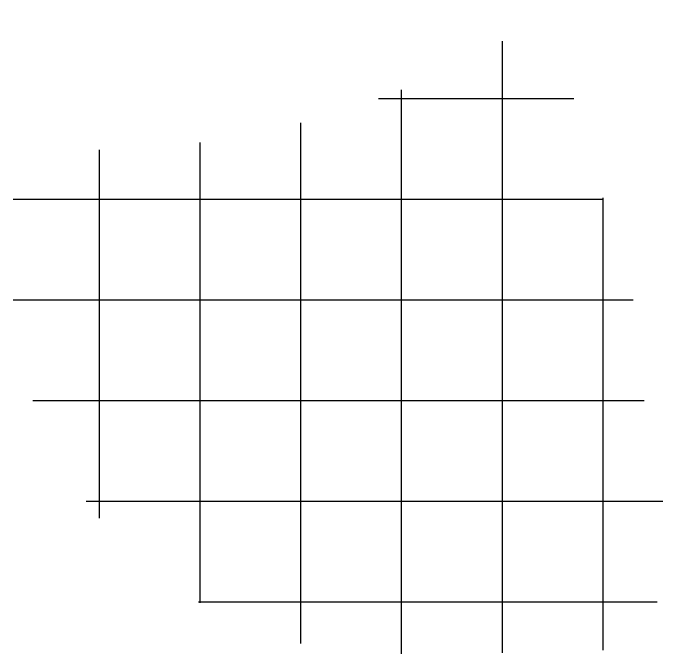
# Model space of a CAD drawing. Header units: millimetres. Extents: x 0 to 1680, y 0 to 594.
# Drawn here: x 555.36 to 571.49, y 436.21 to 452.13 of the extents above; entities that cross this region are included whole.
import ezdxf

# ---------------------------------------------------------------- set-up
doc = ezdxf.new("R2010")
doc.units = ezdxf.units.MM
doc.layers.add('Системный слой', color=7, linetype='Continuous')

msp = doc.modelspace()

# ---------------------------------------------------------------- hatches: boundary and pattern name
at = {"layer": 'Системный слой'}
h = msp.add_hatch(dxfattribs=at)
h.set_pattern_fill('', angle=90, style=0, pattern_type=0)
h.set_pattern_definition([(90, (0, 0), (-2.5, 2e-16), []), (180, (0, 0), (-3e-16, -2.5), [])])
h.paths.add_polyline_path([(555.35579, 448.81278), (555.35579, 444.81278), (555.41723, 444.26824), (555.51035, 443.72821), (555.63482, 443.19454), (555.79022, 442.66905), (555.97603, 442.15351), (556.1916, 441.6497), (556.43621, 441.15933), (556.70902, 440.68407), (557.00909, 440.22554), (557.33542, 439.7853), (557.68688, 439.36486), (558.06228, 438.96564), (558.46033, 438.58901), (558.87969, 438.23625), (559.31891, 437.90857), (559.77652, 437.60707), (560.25093, 437.3328), (560.74054, 437.08667), (561.24369, 436.86954), (561.75864, 436.68214), (562.28366, 436.52512), (562.81694, 436.39899), (563.35667, 436.30421), (563.90102, 436.24108), (564.44812, 436.20983), (564.99612, 436.21056), (565.48935, 436.23863), (569.48935, 436.23863), (569.7417, 436.25461), (569.99002, 436.30231), (570.23033, 436.38095), (570.4588, 436.48929), (570.67178, 436.6256), (570.86585, 436.78768), (571.03792, 436.97295), (571.18524, 437.17846), (571.30546, 437.40091), (571.39664, 437.63675), (571.45734, 437.88222), (571.48658, 438.13338), (571.48935, 438.23863), (571.48935, 442.23863), (571.29005, 442.32018), (571.10501, 442.43033), (570.93831, 442.56665), (570.79361, 442.72614), (570.67411, 442.90529), (570.58244, 443.10015), (570.52062, 443.30643), (570.49, 443.51958), (570.49126, 443.73492), (570.52438, 443.94771), (570.58862, 444.15325), (570.68257, 444.34702), (570.80416, 444.52475), (570.86721, 444.59846), (568.65202, 452.12591), (567.9617, 451.69236), (567.25491, 451.28624), (566.53272, 450.90817), (565.79625, 450.55873), (565.04663, 450.23846), (564.28502, 449.94786), (563.51259, 449.68737), (562.73054, 449.4574), (561.94006, 449.25829), (561.14238, 449.09036), (560.33873, 448.95386), (559.53033, 448.84901), (558.71844, 448.77596), (557.90432, 448.73483), (557.0892, 448.72568), (556.27435, 448.74853), (555.46103, 448.80334)])

doc.saveas('drawing.dxf')
